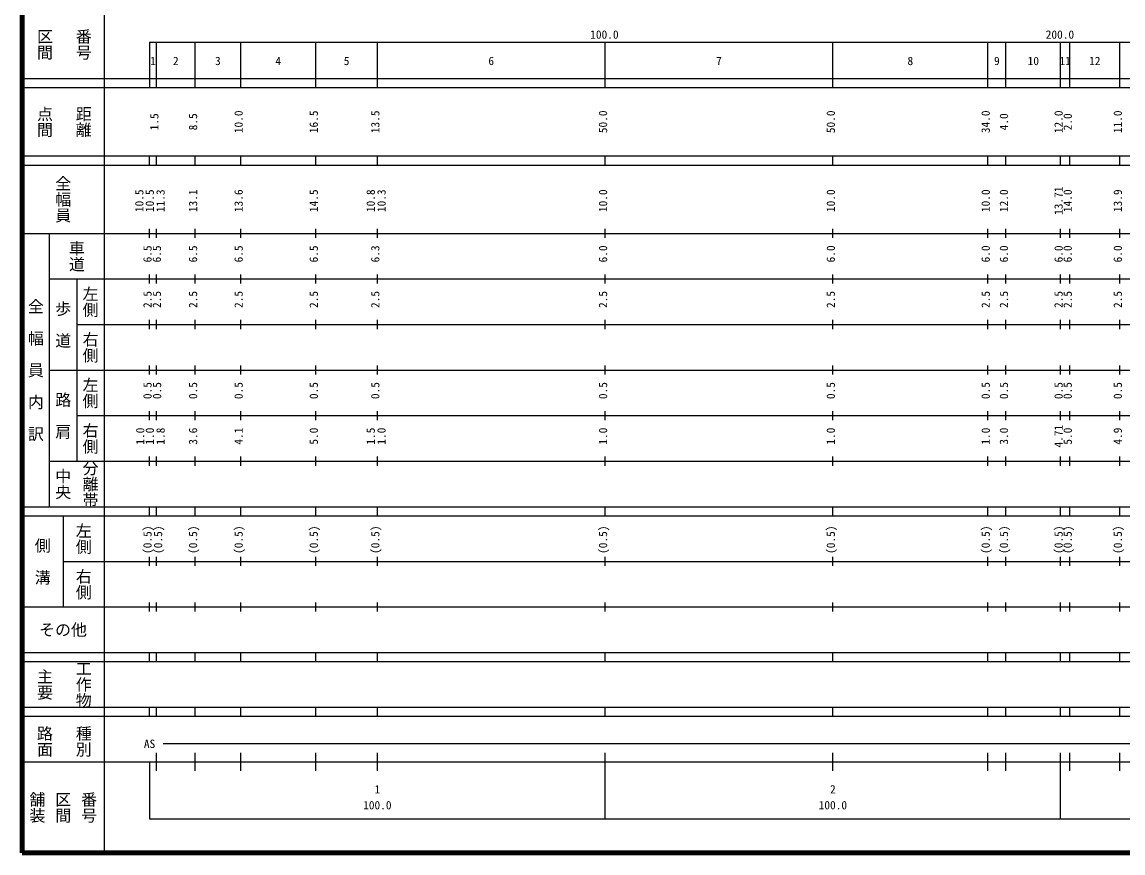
# Model space of a CAD drawing. Units: millimetres on the paper, enlarged 1000 times. Extents: x 40000 to 680000, y 20000 to 380000.
# Drawn here: x 40000 to 281682, y 20000 to 202409 of the extents above; entities that cross this region are included whole.
import ezdxf
from ezdxf.enums import TextEntityAlignment as Align

# ---------------------------------------------------------------- set-up
doc = ezdxf.new("R2010")
doc.units = ezdxf.units.MM
doc.header["$LTSCALE"] = 1000
doc.layers.add('M-TTL', color=2, linetype='Continuous', lineweight=140)
doc.layers.add('M-TTL-BAND', color=7, linetype='Continuous', lineweight=25)
doc.styles.add('@ＭＳ ゴシック', font='')
doc.styles.add('ＭＳ ゴシック', font='')
doc.styles.get('@ＭＳ ゴシック').set_extended_font_data('@MS Gothic')
doc.styles.get('ＭＳ ゴシック').set_extended_font_data('MS Gothic')

msp = doc.modelspace()

# ---------------------------------------------------------------- linework, layer by layer
at = {"layer": 'M-TTL'}
for p, q in [((40000, 380000), (40000, 20000)), ((40000, 20000), (680000, 20000))]:
    msp.add_line(p, q, dxfattribs=at)
at = {"layer": 'M-TTL-BAND'}
for p, q in [((58000, 370000), (58000, 20000)), ((68000, 198000), (579000, 198000)), ((68000, 198000), (68000, 188000)), ((69500, 188000), (69500, 198000)), ((78000, 188000), (78000, 198000)), ((88000, 188000), (88000, 198000)), ((104500, 188000), (104500, 198000)), ((118000, 188000), (118000, 198000)), ((168000, 188000), (168000, 198000)), ((218000, 188000), (218000, 198000)), ((252000, 188000), (252000, 198000)), ((256000, 188000), (256000, 198000)), ((268000, 188000), (268000, 198000)), ((270000, 188000), (270000, 198000)), ((281000, 188000), (281000, 198000)), ((40000, 190000), (579000, 190000)), ((40000, 188000), (579000, 188000)), ((40000, 173000), (579000, 173000)), ((68000, 171000), (68000, 173000)), ((69500, 171000), (69500, 173000)), ((78000, 171000), (78000, 173000)), ((88000, 171000), (88000, 173000)), ((104500, 171000), (104500, 173000)), ((118000, 171000), (118000, 173000)), ((168000, 171000), (168000, 173000)), ((218000, 171000), (218000, 173000)), ((252000, 171000), (252000, 173000)), ((256000, 171000), (256000, 173000)), ((268000, 171000), (268000, 173000)), ((270000, 171000), (270000, 173000)), ((281000, 171000), (281000, 173000)), ((40000, 171000), (579000, 171000)), ((40000, 156000), (579000, 156000)), ((46000, 96000), (46000, 156000)), ((68000, 155000), (68000, 157000)), ((69500, 155000), (69500, 157000)), ((78000, 155000), (78000, 157000)), ((88000, 155000), (88000, 157000)), ((104500, 155000), (104500, 157000)), ((118000, 155000), (118000, 157000)), ((168000, 155000), (168000, 157000)), ((218000, 155000), (218000, 157000)), ((252000, 155000), (252000, 157000)), ((256000, 155000), (256000, 157000)), ((268000, 155000), (268000, 157000)), ((270000, 155000), (270000, 157000)), ((281000, 155000), (281000, 157000)), ((46000, 146000), (579000, 146000)), ((52000, 146000), (52000, 106000)), ((68000, 145000), (68000, 147000)), ((69500, 145000), (69500, 147000)), ((78000, 145000), (78000, 147000)), ((88000, 145000), (88000, 147000)), ((104500, 145000), (104500, 147000)), ((118000, 145000), (118000, 147000)), ((168000, 145000), (168000, 147000)), ((218000, 145000), (218000, 147000)), ((252000, 145000), (252000, 147000)), ((256000, 145000), (256000, 147000)), ((268000, 145000), (268000, 147000)), ((270000, 145000), (270000, 147000)), ((281000, 145000), (281000, 147000)), ((52000, 136000), (579000, 136000)), ((68000, 135000), (68000, 137000)), ((69500, 135000), (69500, 137000)), ((78000, 135000), (78000, 137000)), ((88000, 135000), (88000, 137000)), ((104500, 135000), (104500, 137000)), ((118000, 135000), (118000, 137000)), ((168000, 135000), (168000, 137000)), ((218000, 135000), (218000, 137000)), ((252000, 135000), (252000, 137000)), ((256000, 135000), (256000, 137000)), ((268000, 135000), (268000, 137000)), ((270000, 135000), (270000, 137000)), ((281000, 135000), (281000, 137000)), ((46000, 126000), (579000, 126000)), ((68000, 125000), (68000, 127000)), ((69500, 125000), (69500, 127000)), ((78000, 125000), (78000, 127000)), ((88000, 125000), (88000, 127000)), ((104500, 125000), (104500, 127000)), ((118000, 125000), (118000, 127000)), ((168000, 125000), (168000, 127000)), ((218000, 125000), (218000, 127000)), ((252000, 125000), (252000, 127000)), ((256000, 125000), (256000, 127000)), ((268000, 125000), (268000, 127000)), ((270000, 125000), (270000, 127000)), ((281000, 125000), (281000, 127000)), ((68000, 115000), (68000, 117000)), ((69500, 115000), (69500, 117000)), ((78000, 115000), (78000, 117000)), ((88000, 115000), (88000, 117000)), ((104500, 115000), (104500, 117000)), ((118000, 115000), (118000, 117000)), ((168000, 115000), (168000, 117000)), ((218000, 115000), (218000, 117000)), ((252000, 115000), (252000, 117000)), ((256000, 115000), (256000, 117000)), ((268000, 115000), (268000, 117000)), ((270000, 115000), (270000, 117000)), ((281000, 115000), (281000, 117000)), ((52000, 116000), (579000, 116000)), ((68000, 105000), (68000, 107000)), ((69500, 105000), (69500, 107000)), ((78000, 105000), (78000, 107000)), ((88000, 105000), (88000, 107000)), ((104500, 105000), (104500, 107000)), ((118000, 105000), (118000, 107000)), ((168000, 105000), (168000, 107000)), ((218000, 105000), (218000, 107000)), ((252000, 105000), (252000, 107000)), ((256000, 105000), (256000, 107000)), ((268000, 105000), (268000, 107000)), ((270000, 105000), (270000, 107000)), ((281000, 105000), (281000, 107000)), ((46000, 106000), (579000, 106000)), ((40000, 96000), (579000, 96000)), ((68000, 94000), (68000, 96000)), ((69500, 94000), (69500, 96000)), ((78000, 94000), (78000, 96000)), ((88000, 94000), (88000, 96000)), ((104500, 94000), (104500, 96000)), ((118000, 94000), (118000, 96000)), ((168000, 94000), (168000, 96000)), ((218000, 94000), (218000, 96000)), ((252000, 94000), (252000, 96000)), ((256000, 94000), (256000, 96000)), ((268000, 94000), (268000, 96000)), ((270000, 94000), (270000, 96000)), ((281000, 94000), (281000, 96000)), ((40000, 94000), (579000, 94000)), ((49000, 94000), (49000, 74000)), ((68000, 83000), (68000, 85000)), ((69500, 83000), (69500, 85000)), ((78000, 83000), (78000, 85000)), ((88000, 83000), (88000, 85000)), ((104500, 83000), (104500, 85000)), ((118000, 83000), (118000, 85000)), ((168000, 83000), (168000, 85000)), ((218000, 83000), (218000, 85000)), ((252000, 83000), (252000, 85000)), ((256000, 83000), (256000, 85000)), ((268000, 83000), (268000, 85000)), ((270000, 83000), (270000, 85000)), ((281000, 83000), (281000, 85000)), ((49000, 84000), (579000, 84000)), ((68000, 73000), (68000, 75000)), ((69500, 73000), (69500, 75000)), ((78000, 73000), (78000, 75000)), ((88000, 73000), (88000, 75000)), ((104500, 73000), (104500, 75000)), ((118000, 73000), (118000, 75000)), ((168000, 73000), (168000, 75000)), ((218000, 73000), (218000, 75000)), ((252000, 73000), (252000, 75000)), ((256000, 73000), (256000, 75000)), ((268000, 73000), (268000, 75000)), ((270000, 73000), (270000, 75000)), ((281000, 73000), (281000, 75000)), ((40000, 74000), (579000, 74000)), ((40000, 64000), (579000, 64000)), ((68000, 62000), (68000, 64000)), ((69500, 62000), (69500, 64000)), ((78000, 62000), (78000, 64000)), ((88000, 62000), (88000, 64000)), ((104500, 62000), (104500, 64000)), ((118000, 62000), (118000, 64000)), ((168000, 62000), (168000, 64000)), ((218000, 62000), (218000, 64000)), ((252000, 62000), (252000, 64000)), ((256000, 62000), (256000, 64000)), ((268000, 62000), (268000, 64000)), ((270000, 62000), (270000, 64000)), ((281000, 62000), (281000, 64000)), ((40000, 62000), (579000, 62000)), ((40000, 52000), (579000, 52000)), ((68000, 50000), (68000, 52000)), ((69500, 50000), (69500, 52000)), ((78000, 50000), (78000, 52000)), ((88000, 50000), (88000, 52000)), ((104500, 50000), (104500, 52000)), ((118000, 50000), (118000, 52000)), ((168000, 50000), (168000, 52000)), ((218000, 50000), (218000, 52000)), ((252000, 50000), (252000, 52000)), ((256000, 50000), (256000, 52000)), ((268000, 50000), (268000, 52000)), ((270000, 50000), (270000, 52000)), ((281000, 50000), (281000, 52000)), ((40000, 50000), (579000, 50000)), ((71000, 44000), (525000, 44000)), ((69500, 38000), (69500, 42000)), ((78000, 38000), (78000, 42000)), ((88000, 38000), (88000, 42000)), ((104500, 38000), (104500, 42000)), ((118000, 38000), (118000, 42000)), ((168000, 27500), (168000, 42000)), ((218000, 38000), (218000, 42000)), ((252000, 38000), (252000, 42000)), ((256000, 38000), (256000, 42000)), ((268000, 27500), (268000, 42000)), ((270000, 38000), (270000, 42000)), ((281000, 38000), (281000, 42000)), ((40000, 40000), (579000, 40000)), ((68000, 40000), (68000, 27500)), ((68000, 27500), (579000, 27500))]:
    msp.add_line(p, q, dxfattribs=at)

# ---------------------------------------------------------------- texts
at = {"layer": 'M-TTL-BAND', "style": '@ＭＳ ゴシック'}
for s, p in [('区間', (45000, 197500)), ('番号', (53500, 197500)), ('点間', (45000, 180500)), ('距離', (53500, 180500)), ('全幅員', (49000, 163500)), ('車道', (52000, 151000)), ('左側', (55000, 141000)), ('全\u3000幅\u3000員\u3000内\u3000訳', (43000, 126000)), ('歩\u3000道', (49000, 136000)), ('右側', (55000, 131000)), ('左側', (55000, 121000)), ('路\u3000肩', (49000, 116000)), ('右側', (55000, 111000)), ('中央', (49000, 101000)), ('分離帯', (55000, 101000)), ('左側', (53500, 89000)), ('側\u3000溝', (44500, 84000)), ('右側', (53500, 79000)), ('工作物', (53500, 57000)), ('主要', (45000, 57000)), ('路面', (45000, 44500)), ('種別', (53500, 44500)), ('舗装', (43333, 30000)), ('区間', (49000, 30000)), ('番号', (54667, 30000))]:
    msp.add_text(s, height=2566, rotation=270, dxfattribs=at).set_placement(p, align=Align.MIDDLE_CENTER)
at = {"layer": 'M-TTL-BAND', "style": 'ＭＳ ゴシック'}
for s, p in [('100.0', (167844, 198195)), ('200.0', (267844, 198195)), ('1', (68750, 192405)), ('2', (73750, 192405)), ('3', (83000, 192405)), ('4', (96250, 192405)), ('5', (111250, 192405)), ('6', (143000, 192405)), ('7', (193000, 192405)), ('8', (235000, 192405)), ('9', (254000, 192405)), ('10', (262000, 192405)), ('11', (269000, 192405)), ('12', (275500, 192405)), ('AS', (68000, 42500)), ('1', (118000, 32523)), ('2', (218000, 32523)), ('100.0', (118000, 29033)), ('100.0', (218000, 29033))]:
    msp.add_text(s, height=1833, dxfattribs=at).set_placement(p, align=Align.BOTTOM_CENTER)
for s, p in [('1.5', (70500, 180500)), ('8.5', (79000, 180500)), ('10.0', (89000, 180500)), ('16.5', (105500, 180500)), ('13.5', (119000, 180500)), ('50.0', (169000, 180500)), ('50.0', (219000, 180500)), ('34.0', (253000, 180500)), ('4.0', (257000, 180500)), ('12.0', (269000, 180500)), ('2.0', (271000, 180500)), ('11.0', (282000, 180500)), ('10.5', (67202, 163174)), ('10.5', (69500, 163174)), ('11.3', (71870, 163174)), ('13.1', (79000, 163174)), ('13.6', (89000, 163174)), ('14.5', (105500, 163174)), ('10.8', (118000, 163174)), ('10.3', (120370, 163174)), ('10.0', (169000, 163174)), ('10.0', (219000, 163174)), ('10.0', (253000, 163174)), ('12.0', (257000, 163174)), ('13.71', (269000, 163174)), ('14.0', (271000, 163174)), ('13.9', (282000, 163174)), ('6.5', (69000, 151500)), ('6.5', (71048, 151500)), ('6.5', (79000, 151500)), ('6.5', (89000, 151500)), ('6.5', (105500, 151500)), ('6.3', (119000, 151500)), ('6.0', (169000, 151500)), ('6.0', (219000, 151500)), ('6.0', (253000, 151500)), ('6.0', (257000, 151500)), ('6.0', (269000, 151500)), ('6.0', (271000, 151500)), ('6.0', (282000, 151500)), ('2.5', (69000, 141500)), ('2.5', (71052, 141500)), ('2.5', (79000, 141500)), ('2.5', (89000, 141500)), ('2.5', (105500, 141500)), ('2.5', (119000, 141500)), ('2.5', (169000, 141500)), ('2.5', (219000, 141500)), ('2.5', (253000, 141500)), ('2.5', (257000, 141500)), ('2.5', (269000, 141500)), ('2.5', (271000, 141500)), ('2.5', (282000, 141500)), ('0.5', (69000, 121500)), ('0.5', (71102, 121500)), ('0.5', (79000, 121500)), ('0.5', (89000, 121500)), ('0.5', (105500, 121500)), ('0.5', (119000, 121500)), ('0.5', (169000, 121500)), ('0.5', (219000, 121500)), ('0.5', (253000, 121500)), ('0.5', (257000, 121500)), ('0.5', (269000, 121500)), ('0.5', (271000, 121500)), ('0.5', (282000, 121500)), ('4.71', (269000, 111500)), ('1.0', (67404, 111500)), ('1.0', (69500, 111500)), ('1.8', (71870, 111500)), ('3.6', (79000, 111500)), ('4.1', (89000, 111500)), ('5.0', (105500, 111500)), ('1.5', (118000, 111500)), ('1.0', (120370, 111500)), ('1.0', (169000, 111500)), ('1.0', (219000, 111500)), ('1.0', (253000, 111500)), ('3.0', (257000, 111500)), ('5.0', (271000, 111500)), ('4.9', (282000, 111500)), ('(0.5)', (69000, 88764)), ('(0.5)', (71328, 88764)), ('(0.5)', (79000, 88764)), ('(0.5)', (89000, 88764)), ('(0.5)', (105500, 88764)), ('(0.5)', (119000, 88764)), ('(0.5)', (169000, 88764)), ('(0.5)', (219000, 88764)), ('(0.5)', (253000, 88764)), ('(0.5)', (257000, 88764)), ('(0.5)', (269000, 88764)), ('(0.5)', (271000, 88764)), ('(0.5)', (282000, 88764))]:
    msp.add_text(s, height=1833, rotation=90, dxfattribs=at).set_placement(p, align=Align.BOTTOM_CENTER)
msp.add_text('その他', height=2566, dxfattribs=at).set_placement((49000, 69000), align=Align.MIDDLE_CENTER)

doc.saveas('drawing.dxf')
